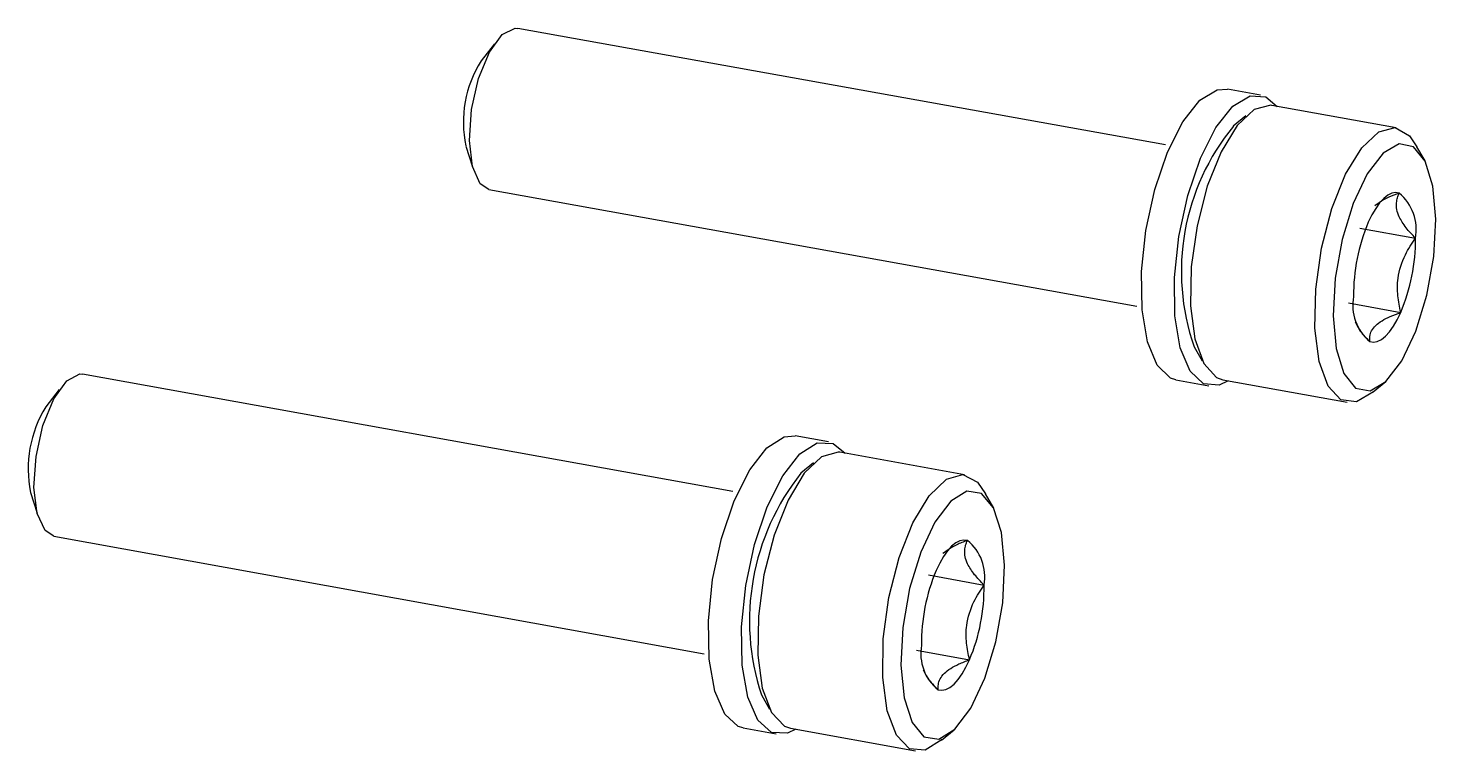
# Model space of a CAD drawing. Header units: millimetres. Extents: x 0 to 279, y 0 to 216.
# Drawn here: x 193.45 to 200.96, y 72.11 to 75.96 of the extents above; entities that cross this region are included whole.
import ezdxf

# ---------------------------------------------------------------- set-up
doc = ezdxf.new("R2010")
doc.units = ezdxf.units.MM

msp = doc.modelspace()

# ---------------------------------------------------------------- linework, layer by layer
at = {"color": 7, "linetype": 'Continuous', "lineweight": 25}
for p, q in [((199.5147, 75.3434), (196.0613, 75.9632)), ((195.9379, 75.8816), (195.8662, 75.7895)), ((200.0208, 75.6077), (199.8452, 75.6392)), ((199.943, 75.4971), (199.8759, 75.4417)), ((200.7442, 75.4336), (200.0811, 75.5525)), ((195.7854, 75.3363), (195.8209, 75.2253)), ((200.8979, 75.2569), (200.854, 75.3321)), ((195.9082, 75.1047), (199.3614, 74.4832)), ((200.5507, 74.8984), (200.847, 74.8452)), ((200.4898, 74.4999), (200.7683, 74.4498)), ((199.6665, 74.2663), (199.7103, 74.191)), ((197.2089, 73.4945), (193.7424, 74.1208)), ((199.5693, 74.0907), (199.7449, 74.059)), ((199.8205, 74.0898), (200.4835, 73.9704)), ((200.6213, 74.0261), (200.6885, 74.0814)), ((193.6175, 74.0381), (193.5458, 73.9458)), ((197.7175, 73.7596), (197.5412, 73.7915)), ((198.4437, 73.5839), (197.778, 73.7041)), ((197.6383, 73.6478), (197.571, 73.5922)), ((193.4645, 73.4907), (193.4998, 73.379)), ((198.5988, 73.4065), (198.5548, 73.4822)), ((193.5883, 73.2578), (197.0546, 72.6299)), ((198.2512, 73.0503), (198.5475, 72.9967)), ((198.188, 72.6498), (198.4698, 72.5988)), ((197.3602, 72.4111), (197.4041, 72.3354)), ((197.2634, 72.235), (197.4398, 72.203)), ((197.5157, 72.2339), (198.1813, 72.1132)), ((198.3207, 72.1698), (198.3881, 72.2253))]:
    msp.add_line(p, q, dxfattribs=at)
at = {"color": 7, "linetype": 'Continuous', "lineweight": 25, "flags": 128}
for points in [[(195.979, 75.9304), (196.0484, 75.9643), (196.0613, 75.9632)], [(195.9082, 75.1047), (195.8613, 75.1351), (195.8204, 75.2274), (195.8044, 75.3663), (195.8159, 75.5308), (195.8532, 75.6958), (195.9104, 75.8361), (195.979, 75.9304)], [(199.6981, 75.5798), (199.7894, 75.636), (199.8452, 75.6392)], [(199.5693, 74.0907), (199.5406, 74.1), (199.4695, 74.1679), (199.4176, 74.2924), (199.3892, 74.4634), (199.3865, 74.6669), (199.4099, 74.8865), (199.4574, 75.1044), (199.5251, 75.3028), (199.6076, 75.4657), (199.6981, 75.5798)], [(199.8739, 75.5483), (199.9651, 75.6045), (200.0496, 75.5982), (200.109, 75.5468)], [(199.8484, 74.0845), (199.8008, 74.0624), (199.7163, 74.0683), (199.6452, 74.1363), (199.5933, 74.2608), (199.5649, 74.4317), (199.5623, 74.6353), (199.5857, 74.8549), (199.6331, 75.0728), (199.7009, 75.2712), (199.7833, 75.4341), (199.8739, 75.5483)], [(200.0811, 75.5525), (200.0752, 75.5534), (199.9877, 75.5314), (199.897, 75.4463), (199.8109, 75.3056), (199.7373, 75.1217), (199.6827, 74.9111), (199.6519, 74.6925), (199.6477, 74.4854), (199.6704, 74.3081), (199.718, 74.1765), (199.7864, 74.1023), (199.8205, 74.0898)], [(200.6223, 74.0269), (200.5322, 73.9725), (200.4495, 73.9828), (200.3812, 74.0571), (200.3337, 74.1887), (200.311, 74.366), (200.3153, 74.5732), (200.3461, 74.7919), (200.4008, 75.0026), (200.4743, 75.1865), (200.5603, 75.3273), (200.651, 75.4125), (200.7383, 75.4345), (200.8146, 75.3914), (200.854, 75.3321)], [(200.6893, 74.0822), (200.7735, 74.1916), (200.8487, 74.3497), (200.9075, 74.541), (200.9443, 74.7468), (200.9554, 74.9471), (200.9397, 75.1223), (200.8988, 75.2551), (200.8366, 75.3327), (200.7593, 75.3474), (200.6743, 75.2977), (200.5901, 75.1884), (200.5148, 75.0303), (200.4558, 74.8388), (200.419, 74.6326), (200.408, 74.4321), (200.4237, 74.2569), (200.4647, 74.124), (200.527, 74.0467), (200.6044, 74.0323), (200.6893, 74.0822)], [(200.7605, 75.0853), (200.7409, 75.0883), (200.7202, 75.0845), (200.6989, 75.0739), (200.6773, 75.0568), (200.6558, 75.0333), (200.6347, 75.004), (200.6144, 74.9693), (200.5952, 74.9299)], [(200.6031, 74.2942), (200.6228, 74.2913), (200.6434, 74.2951), (200.6648, 74.3057), (200.6864, 74.3229), (200.7079, 74.3463), (200.729, 74.3757), (200.7492, 74.4103), (200.7683, 74.4498)], [(193.5883, 73.2578), (193.5422, 73.2866), (193.5002, 73.3777), (193.4832, 73.5163), (193.494, 73.6812), (193.5309, 73.8474), (193.5883, 73.9895), (193.6574, 74.0858)], [(193.6574, 74.0858), (193.7276, 74.1218), (193.7424, 74.1208)], [(197.3893, 73.7282), (197.4816, 73.7871), (197.5412, 73.7915)], [(197.2634, 72.235), (197.2373, 72.2429), (197.1648, 72.3088), (197.1114, 72.4318), (197.0817, 72.6019), (197.0779, 72.8055), (197.1004, 73.0259), (197.1475, 73.2453), (197.2151, 73.4458), (197.298, 73.6113), (197.3893, 73.7282)], [(197.5444, 72.2289), (197.4995, 72.2075), (197.4137, 72.211), (197.3411, 72.2768), (197.2878, 72.3998), (197.2581, 72.57), (197.2544, 72.7735), (197.2769, 72.994), (197.3239, 73.2134), (197.3916, 73.4139), (197.4744, 73.5794), (197.5657, 73.6963)], [(197.778, 73.7041), (197.7692, 73.7053), (197.6805, 73.6807), (197.5888, 73.5928), (197.5023, 73.4494), (197.4286, 73.2633), (197.3742, 73.0509), (197.3442, 72.8313), (197.341, 72.6239), (197.365, 72.4473), (197.4141, 72.3171), (197.4838, 72.2448), (197.5157, 72.2339)], [(197.5657, 73.6963), (197.6579, 73.7553), (197.7437, 73.7515), (197.8066, 73.6988)], [(198.3246, 72.1735), (198.2336, 72.1163), (198.1495, 72.1241), (198.0799, 72.1964), (198.0309, 72.3266), (198.007, 72.5033), (198.0102, 72.7107), (198.0403, 72.9305), (198.0946, 73.1429), (198.1683, 73.3291), (198.2548, 73.4725), (198.3463, 73.5605), (198.4349, 73.5851), (198.5125, 73.5443), (198.5548, 73.4822)], [(198.3916, 72.2286), (198.4764, 72.3406), (198.5519, 72.501), (198.6106, 72.6941), (198.6468, 72.9012), (198.6569, 73.1019), (198.6401, 73.2767), (198.5979, 73.4084), (198.5344, 73.4841), (198.4558, 73.4965), (198.3698, 73.4442), (198.2849, 73.3323), (198.2094, 73.1718), (198.1506, 72.9785), (198.1143, 72.7711), (198.1042, 72.5702), (198.1211, 72.3953), (198.1634, 72.2637), (198.227, 72.1882), (198.3057, 72.1761), (198.3916, 72.2286)], [(198.4585, 73.2343), (198.4385, 73.2367), (198.4176, 73.2322), (198.396, 73.221), (198.3742, 73.2032), (198.3524, 73.1792), (198.3312, 73.1492), (198.3108, 73.1139), (198.2916, 73.0738)], [(198.303, 72.4382), (198.3229, 72.4358), (198.3439, 72.4402), (198.3655, 72.4515), (198.3873, 72.4693), (198.409, 72.4934), (198.4302, 72.5234), (198.4506, 72.5587), (198.4698, 72.5988)]]:
    msp.add_lwpolyline(points, dxfattribs=at)
at = {"color": 7, "linetype": 'Continuous', "lineweight": 25}
for centre, radius, start, end in [((196.3801, 75.4641), 0.6082, 147.65571, 192.12443), ((200.8193, 74.6673), 1.2205, 140.61722, 199.17946), ((200.5951, 74.89), 0.2559, 349.90835, 49.71733), ((201.5138, 74.5414), 0.9973, 157.07712, 180.41408), ((199.8496, 74.8381), 0.9974, 337.08786, 0.40601), ((200.768, 74.4894), 0.2555, 169.88937, 229.79678), ((194.0817, 73.6153), 0.6296, 148.33714, 191.41286), ((198.5609, 72.8063), 1.264, 141.55056, 198.21628), ((198.3028, 73.0404), 0.2486, 349.86329, 51.23579), ((199.213, 72.6872), 0.9993, 157.23423, 180.6602), ((197.5482, 72.9853), 0.9994, 337.2449, 0.65193), ((198.4581, 72.6319), 0.2482, 169.84384, 231.31809)]:
    msp.add_arc(centre, radius, start, end, dxfattribs=at)
for points, knots in [([(200.7605, 75.0853), (200.741, 75.0782), (200.6875, 75.0589), (200.652, 75.0331), (200.6294, 75.0167)], [0, 0, 0, 0, 0.363554, 1, 1, 1, 1]), ([(200.847, 74.8452), (200.8381, 74.8544), (200.8202, 74.8728), (200.7964, 74.9011), (200.7757, 74.93), (200.7577, 74.9625), (200.7459, 74.998), (200.7445, 75.0317), (200.7501, 75.0608), (200.757, 75.0771), (200.7605, 75.0853)], [0, 0, 0, 0, 0.107786, 0.216167, 0.327311, 0.439954, 0.593485, 0.752147, 0.875506, 1, 1, 1, 1]), ([(200.7683, 74.4498), (200.7622, 74.479), (200.7496, 74.5383), (200.7503, 74.6441), (200.7839, 74.7516), (200.8276, 74.8164), (200.847, 74.8452)], [0, 0, 0, 0, 0.216453, 0.440306, 0.751896, 1, 1, 1, 1]), ([(200.6031, 74.2942), (200.6027, 74.3034), (200.6015, 74.3324), (200.6257, 74.3808), (200.6955, 74.4228), (200.7492, 74.4427), (200.7683, 74.4498)], [0, 0, 0, 0, 0.156025, 0.493707, 0.819058, 1, 1, 1, 1]), ([(200.526, 74.3989), (200.532, 74.3854), (200.5474, 74.3507), (200.582, 74.3156), (200.6031, 74.2942)], [0, 0, 0, 0, 0.390241, 1, 1, 1, 1]), ([(198.4585, 73.2343), (198.4388, 73.227), (198.3857, 73.2072), (198.3505, 73.181), (198.3283, 73.1645)], [0, 0, 0, 0, 0.369527, 1, 1, 1, 1]), ([(198.5475, 72.9967), (198.5385, 73.0058), (198.5204, 73.0241), (198.4963, 73.0522), (198.4752, 73.0808), (198.4568, 73.113), (198.4447, 73.1481), (198.443, 73.1814), (198.4483, 73.2102), (198.4551, 73.2262), (198.4585, 73.2343)], [0, 0, 0, 0, 0.107786, 0.216167, 0.327311, 0.439954, 0.593485, 0.752147, 0.875506, 1, 1, 1, 1]), ([(198.4698, 72.5988), (198.4635, 72.6281), (198.4507, 72.6878), (198.4511, 72.7943), (198.4845, 72.9025), (198.5282, 72.9678), (198.5475, 72.9967)], [0, 0, 0, 0, 0.216453, 0.440306, 0.751896, 1, 1, 1, 1]), ([(198.303, 72.4382), (198.3026, 72.4476), (198.3016, 72.4774), (198.3261, 72.5273), (198.3965, 72.5708), (198.4505, 72.5914), (198.4698, 72.5988)], [0, 0, 0, 0, 0.156025, 0.493707, 0.819058, 1, 1, 1, 1]), ([(198.2234, 72.5442), (198.2299, 72.53), (198.2459, 72.4949), (198.2817, 72.4593), (198.303, 72.4382)], [0, 0, 0, 0, 0.40375, 1, 1, 1, 1])]:
    msp.add_open_spline(points, degree=3, knots=knots, dxfattribs=at)

doc.saveas('drawing.dxf')
